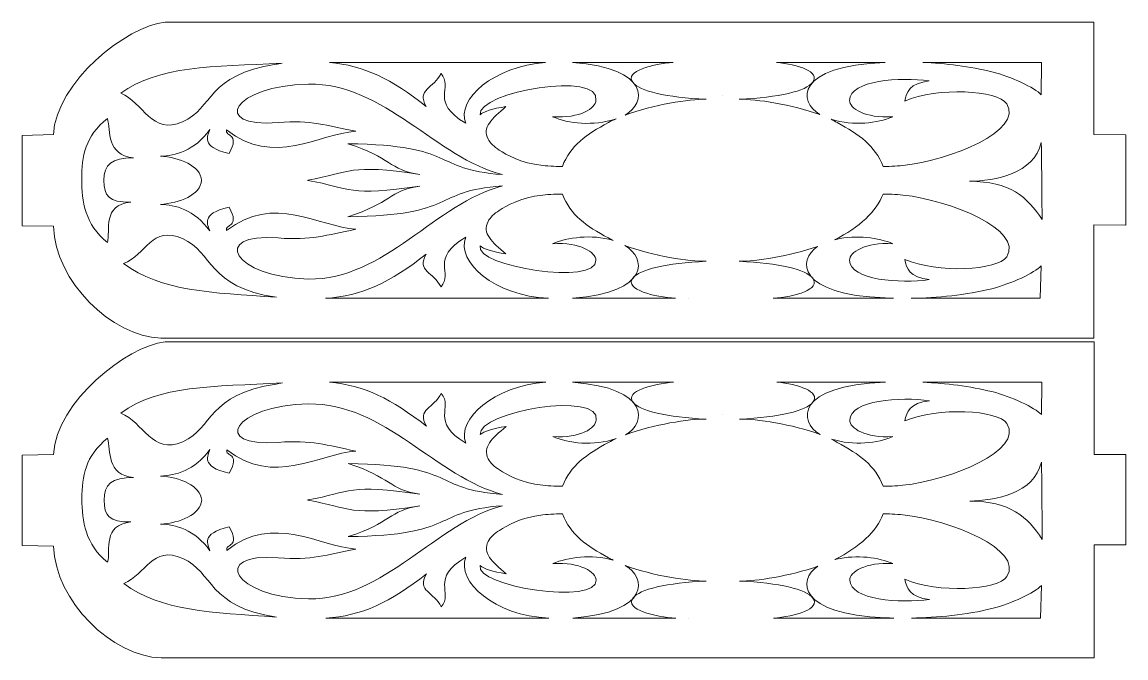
# Model space of a CAD drawing. Header units: millimetres. Extents: x -133 to 298, y -326 to 131.
# Drawn here: x -124.5 to -34.6, y -179.9 to -128 of the extents above; entities that cross this region are included whole.
import ezdxf

# ---------------------------------------------------------------- set-up
doc = ezdxf.new("R2010")
doc.units = ezdxf.units.MM
doc.header["$MEASUREMENT"] = 0
doc.layers.add('Layer 1', color=7, linetype='Continuous')

msp = doc.modelspace()

# ---------------------------------------------------------------- linework, layer by layer
at = {"layer": 'Layer 1', "lineweight": 9}
for points, knots in [([(-121.9831, -137.2065), (-121.9831, -137.2065), (-124.5349, -137.2772), (-124.5349, -137.2772), (-124.5349, -137.2772), (-124.5349, -137.2772), (-124.5349, -144.6408), (-124.5349, -144.6408), (-124.5349, -144.6408), (-124.5349, -144.6408), (-121.9858, -144.6878), (-121.9858, -144.6878), (-121.9858, -144.6878), (-121.8266, -149.215), (-117.2112, -153.6741), (-113.2217, -153.805), (-113.2217, -153.805), (-113.2217, -153.805), (-37.1632, -153.805), (-37.1632, -153.805), (-37.1632, -153.805), (-37.1632, -153.805), (-37.1632, -153.7739), (-37.1632, -153.7739), (-37.1632, -153.7739), (-37.1632, -153.7739), (-37.1632, -152.2192), (-37.1632, -152.2192), (-37.1632, -152.2192), (-37.1632, -152.2192), (-37.1632, -144.5754), (-37.1632, -144.5754), (-37.1632, -144.5754), (-37.1632, -144.5754), (-34.5748, -144.5925), (-34.5748, -144.5925), (-34.5748, -144.5925), (-34.5748, -144.5925), (-34.5748, -137.2291), (-34.5748, -137.2291), (-34.5748, -137.2291), (-34.5748, -137.2291), (-37.1632, -137.2065), (-37.1632, -137.2065), (-37.1632, -137.2065), (-37.1632, -137.2065), (-37.1632, -129.6226), (-37.1632, -129.6226), (-37.1632, -129.6226), (-37.1632, -129.6226), (-37.1632, -128.0368), (-37.1632, -128.0368), (-37.1632, -128.0368), (-37.1632, -128.0368), (-38.7763, -128.0368), (-38.7763, -128.0368), (-38.7763, -128.0368), (-38.7763, -128.0368), (-112.8847, -128.0368), (-112.8847, -128.0368), (-112.8847, -128.0368), (-112.8847, -128.0368), (-112.8847, -128.0368), (-112.8847, -128.0368), (-112.8847, -128.0368), (-116.0031, -128.3714), (-121.7661, -132.928), (-121.9831, -137.2065)], [0, 0, 0, 0, 0.0555556, 0.0555556, 0.0555556, 0.0555556, 0.1111111, 0.1111111, 0.1111111, 0.1111111, 0.1666667, 0.1666667, 0.1666667, 0.1666667, 0.2222222, 0.2222222, 0.2222222, 0.2222222, 0.2777778, 0.2777778, 0.2777778, 0.2777778, 0.3333333, 0.3333333, 0.3333333, 0.3333333, 0.3888889, 0.3888889, 0.3888889, 0.3888889, 0.4444444, 0.4444444, 0.4444444, 0.4444444, 0.5, 0.5, 0.5, 0.5, 0.5555556, 0.5555556, 0.5555556, 0.5555556, 0.6111111, 0.6111111, 0.6111111, 0.6111111, 0.6666667, 0.6666667, 0.6666667, 0.6666667, 0.7222222, 0.7222222, 0.7222222, 0.7222222, 0.7777778, 0.7777778, 0.7777778, 0.7777778, 0.8333333, 0.8333333, 0.8333333, 0.8333333, 0.8888889, 0.8888889, 0.8888889, 0.8888889, 1, 1, 1, 1]), ([(-41.4599, -133.96), (-41.4599, -133.96), (-41.4344, -131.3255), (-41.4344, -131.3255), (-41.4344, -131.3255), (-41.4344, -131.3255), (-51.1267, -131.3254), (-51.1267, -131.3254)], [0, 0, 0, 0, 0.3333333, 0.3333333, 0.3333333, 0.3333333, 1, 1, 1, 1]), ([(-67.4265, -133.9978), (-67.4265, -133.9978), (-67.4265, -133.9978), (-67.4265, -133.9978), (-67.4265, -133.9978), (-67.4265, -133.9978), (-67.4265, -133.9978), (-67.4265, -133.9978)], [0, 0, 0, 0, 0.3333333, 0.3333333, 0.3333333, 0.3333333, 1, 1, 1, 1]), ([(-47.3113, -141.0197), (-45.2221, -140.9581), (-42.0599, -140.4384), (-41.4665, -137.8423), (-41.4665, -137.8423), (-41.4346, -137.7023), (-41.4123, -142.6489), (-41.3915, -144.1474)], [0, 0, 0, 0, 0.3333333, 0.3333333, 0.3333333, 0.3333333, 1, 1, 1, 1]), ([(-101.2556, -140.9269), (-101.2556, -140.9269), (-101.2556, -140.9436), (-101.2556, -140.9436), (-101.2556, -140.9436), (-101.2556, -140.9436), (-101.2556, -140.9436), (-101.2556, -140.9436)], [0, 0, 0, 0, 0.3333333, 0.3333333, 0.3333333, 0.3333333, 1, 1, 1, 1]), ([(-52.0518, -150.5594), (-52.0518, -150.5594), (-41.539, -150.5594), (-41.539, -150.5594), (-41.539, -150.5594), (-41.539, -150.5594), (-41.4599, -147.9103), (-41.4599, -147.9103)], [0, 0, 0, 0, 0.3333333, 0.3333333, 0.3333333, 0.3333333, 1, 1, 1, 1]), ([(-121.9676, -163.2821), (-121.9676, -163.2821), (-124.5194, -163.3528), (-124.5194, -163.3528), (-124.5194, -163.3528), (-124.5194, -163.3528), (-124.5194, -170.7164), (-124.5194, -170.7164), (-124.5194, -170.7164), (-124.5194, -170.7164), (-121.9703, -170.7634), (-121.9703, -170.7634), (-121.9703, -170.7634), (-121.8111, -175.2906), (-117.1957, -179.7497), (-113.2062, -179.8806), (-113.2062, -179.8806), (-113.2062, -179.8806), (-37.1477, -179.8806), (-37.1477, -179.8806), (-37.1477, -179.8806), (-37.1477, -179.8806), (-37.1477, -179.8495), (-37.1477, -179.8495), (-37.1477, -179.8495), (-37.1477, -179.8495), (-37.1477, -178.2948), (-37.1477, -178.2948), (-37.1477, -178.2948), (-37.1477, -178.2948), (-37.1477, -170.651), (-37.1477, -170.651), (-37.1477, -170.651), (-37.1477, -170.651), (-34.5593, -170.6681), (-34.5593, -170.6681), (-34.5593, -170.6681), (-34.5593, -170.6681), (-34.5593, -163.3047), (-34.5593, -163.3047), (-34.5593, -163.3047), (-34.5593, -163.3047), (-37.1477, -163.2821), (-37.1477, -163.2821), (-37.1477, -163.2821), (-37.1477, -163.2821), (-37.1477, -155.6982), (-37.1477, -155.6982), (-37.1477, -155.6982), (-37.1477, -155.6982), (-37.1477, -154.1124), (-37.1477, -154.1124), (-37.1477, -154.1124), (-37.1477, -154.1124), (-38.7608, -154.1124), (-38.7608, -154.1124), (-38.7608, -154.1124), (-38.7608, -154.1124), (-112.8692, -154.1124), (-112.8692, -154.1124), (-112.8692, -154.1124), (-112.8692, -154.1124), (-112.8692, -154.1124), (-112.8692, -154.1124), (-112.8692, -154.1124), (-115.9876, -154.447), (-121.7506, -159.0036), (-121.9676, -163.2821)], [0, 0, 0, 0, 0.0555556, 0.0555556, 0.0555556, 0.0555556, 0.1111111, 0.1111111, 0.1111111, 0.1111111, 0.1666667, 0.1666667, 0.1666667, 0.1666667, 0.2222222, 0.2222222, 0.2222222, 0.2222222, 0.2777778, 0.2777778, 0.2777778, 0.2777778, 0.3333333, 0.3333333, 0.3333333, 0.3333333, 0.3888889, 0.3888889, 0.3888889, 0.3888889, 0.4444444, 0.4444444, 0.4444444, 0.4444444, 0.5, 0.5, 0.5, 0.5, 0.5555556, 0.5555556, 0.5555556, 0.5555556, 0.6111111, 0.6111111, 0.6111111, 0.6111111, 0.6666667, 0.6666667, 0.6666667, 0.6666667, 0.7222222, 0.7222222, 0.7222222, 0.7222222, 0.7777778, 0.7777778, 0.7777778, 0.7777778, 0.8333333, 0.8333333, 0.8333333, 0.8333333, 0.8888889, 0.8888889, 0.8888889, 0.8888889, 1, 1, 1, 1]), ([(-41.4444, -160.0356), (-41.4444, -160.0356), (-41.4189, -157.4011), (-41.4189, -157.4011), (-41.4189, -157.4011), (-41.4189, -157.4011), (-51.1112, -157.401), (-51.1112, -157.401)], [0, 0, 0, 0, 0.3333333, 0.3333333, 0.3333333, 0.3333333, 1, 1, 1, 1]), ([(-67.411, -160.0734), (-67.411, -160.0734), (-67.411, -160.0734), (-67.411, -160.0734), (-67.411, -160.0734), (-67.411, -160.0734), (-67.411, -160.0734), (-67.411, -160.0734)], [0, 0, 0, 0, 0.3333333, 0.3333333, 0.3333333, 0.3333333, 1, 1, 1, 1]), ([(-47.2958, -167.0953), (-45.2066, -167.0337), (-42.0444, -166.514), (-41.451, -163.9179), (-41.451, -163.9179), (-41.4191, -163.7779), (-41.3968, -168.7245), (-41.376, -170.223)], [0, 0, 0, 0, 0.3333333, 0.3333333, 0.3333333, 0.3333333, 1, 1, 1, 1]), ([(-101.2401, -167.0025), (-101.2401, -167.0025), (-101.2401, -167.0192), (-101.2401, -167.0192), (-101.2401, -167.0192), (-101.2401, -167.0192), (-101.2401, -167.0192), (-101.2401, -167.0192)], [0, 0, 0, 0, 0.3333333, 0.3333333, 0.3333333, 0.3333333, 1, 1, 1, 1]), ([(-52.0363, -176.635), (-52.0363, -176.635), (-41.5235, -176.635), (-41.5235, -176.635), (-41.5235, -176.635), (-41.5235, -176.635), (-41.4444, -173.9859), (-41.4444, -173.9859)], [0, 0, 0, 0, 0.3333333, 0.3333333, 0.3333333, 0.3333333, 1, 1, 1, 1])]:
    msp.add_open_spline(points, degree=3, knots=knots, dxfattribs=at)
for points in [[(-99.4807, -131.325), (-96.7007, -131.5614), (-94.4023, -132.6979), (-91.5906, -134.9158)], [(-81.8578, -131.3252), (-81.8578, -131.3252), (-99.4807, -131.325), (-99.4807, -131.325)], [(-88.3754, -136.2909), (-89.1446, -134.324), (-86.0934, -131.642), (-81.8578, -131.3252)], [(-81.8578, -131.3252), (-81.8578, -131.3252), (-81.8578, -131.3252), (-81.8578, -131.3252)], [(-81.8578, -131.3252), (-81.8578, -131.3252), (-81.8578, -131.3252), (-81.8578, -131.3252)], [(-71.4533, -131.3253), (-71.4533, -131.3253), (-79.6757, -131.3252), (-79.6757, -131.3252)], [(-79.6757, -131.3252), (-73.281, -131.8228), (-73.6591, -134.6529), (-75.3771, -135.6176)], [(-74.7622, -132.9496), (-75.4421, -132.0536), (-73.1462, -131.4596), (-71.4533, -131.3253)], [(-54.1738, -131.3254), (-54.1738, -131.3254), (-63.0372, -131.3254), (-63.0372, -131.3254)], [(-63.0372, -131.3254), (-61.2959, -131.4803), (-59.4402, -132.0935), (-60.0898, -132.9496)], [(-63.0372, -131.3254), (-61.2959, -131.4803), (-59.4402, -132.0935), (-60.0898, -132.9496)], [(-59.4995, -135.5828), (-61.2713, -134.5528), (-61.5698, -131.5971), (-54.1738, -131.3254)], [(-51.1267, -131.3254), (-49.2739, -131.4063), (-47.2483, -131.6544), (-45.4955, -132.0944)], [(-103.324, -131.3815), (-109.0564, -131.6935), (-113.4026, -131.5694), (-116.4957, -133.8443)], [(-111.4564, -136.175), (-108.9459, -135.0688), (-109.4562, -132.31), (-103.8328, -131.4812)], [(-103.8328, -131.4812), (-103.749, -131.4687), (-103.4974, -131.4107), (-103.324, -131.3815)], [(-103.8328, -131.4812), (-103.749, -131.4687), (-103.4974, -131.4107), (-103.324, -131.3815)], [(-103.324, -131.3815), (-103.324, -131.3815), (-103.324, -131.3815), (-103.324, -131.3815)], [(-103.324, -131.3815), (-103.324, -131.3815), (-103.324, -131.3815), (-103.324, -131.3815)], [(-91.5906, -134.9158), (-92.4217, -133.5123), (-90.9538, -133.4357), (-90.3873, -132.2363)], [(-90.3873, -132.2363), (-89.3579, -133.3878), (-91.334, -134.5324), (-88.3754, -136.2909)], [(-77.7652, -134.4187), (-77.2678, -132.0058), (-87.4469, -133.7186), (-87.1996, -135.5987)], [(-45.4955, -132.0944), (-43.8662, -132.5031), (-42.0136, -133.3884), (-41.4599, -133.96)], [(-103.6636, -136.2293), (-109.2604, -136.6709), (-107.3429, -133.2088), (-101.1903, -133.0943)], [(-101.1903, -133.0943), (-95.037, -132.9799), (-90.7158, -139.1423), (-85.3861, -140.4689)], [(-68.7814, -134.3294), (-72.0116, -134.1887), (-74.221, -133.663), (-74.7622, -132.9496)], [(-60.0898, -132.9496), (-60.6315, -133.663), (-62.8411, -134.1887), (-66.0712, -134.3294)], [(-50.5887, -132.8311), (-52.953, -132.5019), (-57.0494, -132.7755), (-57.0875, -134.4187)], [(-52.5838, -134.4748), (-52.4661, -133.7568), (-52.1795, -133.0094), (-50.5887, -132.8311)], [(-116.4957, -133.8443), (-114.666, -134.573), (-113.9594, -137.2777), (-111.4564, -136.175)], [(-67.4265, -133.9978), (-67.4265, -133.9978), (-67.4265, -133.9978), (-67.4265, -133.9978)], [(-44.2703, -134.7043), (-44.9709, -133.5728), (-49.9478, -133.3287), (-52.5838, -134.4748)], [(-87.1996, -135.5987), (-86.9303, -135.3386), (-86.2011, -135.0923), (-85.091, -134.9309)], [(-85.091, -134.9309), (-86.2642, -135.9172), (-87.0457, -136.6273), (-86.549, -137.5709)], [(-81.291, -135.7598), (-79.0288, -135.8943), (-77.7707, -135.0642), (-77.7652, -134.4187)], [(-75.3771, -135.6176), (-73.1004, -134.7677), (-70.1513, -134.3152), (-68.7814, -134.3294)], [(-66.0712, -134.3294), (-64.7122, -134.3151), (-61.7685, -134.746), (-59.4995, -135.5828)], [(-57.0875, -134.4187), (-57.1019, -135.0644), (-55.8236, -135.8943), (-53.5618, -135.7598)], [(-52.7546, -139.7318), (-48.8219, -139.2999), (-42.9151, -136.8946), (-44.2703, -134.7043)], [(-76.121, -135.9211), (-78.0019, -136.5555), (-79.997, -136.303), (-81.291, -135.7598)], [(-75.3771, -135.6176), (-75.3771, -135.6176), (-75.3771, -135.6176), (-75.3771, -135.6176)], [(-75.3771, -135.6176), (-75.3771, -135.6176), (-75.3771, -135.6176), (-75.3771, -135.6176)], [(-59.4995, -135.5828), (-59.4995, -135.5828), (-59.4995, -135.5828), (-59.4995, -135.5828)], [(-59.4995, -135.5828), (-59.4995, -135.5828), (-59.4995, -135.5828), (-59.4995, -135.5828)], [(-53.5618, -135.7598), (-54.8207, -136.2882), (-56.7385, -136.5327), (-58.5735, -135.9616)], [(-117.5773, -135.8858), (-119.4038, -137.3565), (-119.6728, -138.9793), (-119.6728, -140.832)], [(-115.4596, -139.1052), (-117.6712, -138.8787), (-117.3143, -136.9084), (-117.5773, -135.8858)], [(-117.5773, -135.8858), (-117.5773, -135.8858), (-117.5773, -135.8858), (-117.5773, -135.8858)], [(-117.5773, -135.8858), (-117.5773, -135.8858), (-117.5773, -135.8858), (-117.5773, -135.8858)], [(-97.3338, -136.9405), (-99.7453, -136.4652), (-100.9534, -136.0154), (-103.6636, -136.2293)], [(-80.4946, -139.8079), (-79.8432, -138.1035), (-78.5494, -137.208), (-76.7464, -136.2285)], [(-76.7464, -136.2285), (-76.5501, -136.122), (-76.3402, -136.0194), (-76.121, -135.9211)], [(-76.7464, -136.2285), (-76.5501, -136.122), (-76.3402, -136.0194), (-76.121, -135.9211)], [(-76.121, -135.9211), (-76.121, -135.9211), (-76.121, -135.9211), (-76.121, -135.9211)], [(-76.121, -135.9211), (-76.121, -135.9211), (-76.121, -135.9211), (-76.121, -135.9211)], [(-58.5735, -135.9616), (-58.5735, -135.9616), (-58.5735, -135.9616), (-58.5735, -135.9616)], [(-58.5735, -135.9616), (-58.3967, -136.0435), (-58.2669, -136.1415), (-58.1065, -136.2285)], [(-58.5735, -135.9616), (-58.5735, -135.9616), (-58.5735, -135.9616), (-58.5735, -135.9616)], [(-58.5735, -135.9616), (-58.3967, -136.0435), (-58.2669, -136.1415), (-58.1065, -136.2285)], [(-58.1065, -136.2285), (-56.3028, -137.208), (-55.0091, -138.1035), (-54.3578, -139.8079)], [(-113.2634, -138.9728), (-112.0655, -138.9308), (-110.4721, -138.5543), (-109.2414, -136.7993)], [(-109.2414, -136.7993), (-109.3686, -137.3103), (-110.0754, -138.1724), (-107.6651, -138.7535)], [(-107.6651, -138.7535), (-106.7097, -137.0294), (-108.0232, -137.4193), (-107.8595, -136.8325)], [(-107.8595, -136.8325), (-104.0792, -139.862), (-100.2844, -137.1396), (-97.3338, -136.9405)], [(-86.549, -137.5709), (-86.3694, -137.9128), (-86.0583, -138.2176), (-85.6444, -138.4688)], [(-97.9686, -137.9622), (-94.4638, -139.0533), (-94.6484, -140.0913), (-92.1264, -140.4601)], [(-85.3861, -140.4689), (-91.2437, -140.0569), (-88.9283, -138.0642), (-97.9686, -137.9622)], [(-85.6444, -138.4688), (-85.0356, -138.8387), (-83.9417, -139.5295), (-82.0983, -139.7318)], [(-117.862, -140.9425), (-117.8596, -139.6693), (-117.2594, -139.0876), (-115.4596, -139.1052)], [(-109.9075, -140.9425), (-109.9779, -139.7695), (-111.7083, -139.061), (-113.2634, -138.9728)], [(-92.1264, -140.4601), (-97.8858, -139.5708), (-97.7138, -140.2867), (-101.2556, -140.9269)], [(-82.0983, -139.7318), (-81.6017, -139.7862), (-80.7735, -139.8298), (-80.4946, -139.8079)], [(-54.3578, -139.8079), (-54.0789, -139.8298), (-53.2504, -139.7862), (-52.7546, -139.7318)], [(-119.6728, -140.832), (-119.6728, -142.6827), (-119.3988, -144.5408), (-117.5761, -146.0105)], [(-115.6727, -142.7182), (-117.4725, -142.7361), (-117.8596, -142.2157), (-117.862, -140.9425)], [(-113.2634, -142.8977), (-111.7083, -142.8093), (-109.9779, -142.1153), (-109.9075, -140.9425)], [(-101.2556, -140.9436), (-97.7138, -141.5838), (-97.8858, -142.2995), (-92.1264, -141.4102)], [(-41.3916, -144.1474), (-42.576, -142.3009), (-44.0241, -141.0197), (-47.3113, -141.0197)], [(-97.3338, -144.9298), (-100.2844, -144.7309), (-104.0792, -142.0086), (-107.8595, -145.038)], [(-85.3861, -141.4016), (-90.7158, -142.7283), (-95.037, -149.1006), (-101.1903, -148.9862)], [(-97.9686, -143.9083), (-88.9283, -143.8062), (-91.2437, -141.8136), (-85.3861, -141.4016)], [(-92.1264, -141.4102), (-94.6484, -141.7791), (-94.4638, -142.8172), (-97.9686, -143.9083)], [(-82.0983, -142.1387), (-83.9417, -142.341), (-85.0356, -143.0316), (-85.6444, -143.4017)], [(-80.4946, -142.0625), (-80.7735, -142.0406), (-81.6017, -142.0842), (-82.0983, -142.1387)], [(-76.7464, -145.6418), (-78.5494, -144.6625), (-79.8432, -143.7671), (-80.4946, -142.0625)], [(-54.3578, -142.0625), (-54.9023, -143.4867), (-56.2679, -144.7652), (-58.3073, -145.7922)], [(-52.7546, -142.1387), (-53.2504, -142.0842), (-54.0789, -142.0406), (-54.3578, -142.0625)], [(-44.2703, -147.1662), (-42.9151, -144.9759), (-48.8219, -142.5704), (-52.7546, -142.1387)], [(-117.5761, -146.0105), (-117.3205, -145.0173), (-118.0149, -142.9578), (-115.6727, -142.7182)], [(-109.2414, -145.0711), (-110.4721, -143.3164), (-112.0655, -142.9397), (-113.2634, -142.8977)], [(-107.6651, -143.117), (-110.0754, -143.698), (-109.3686, -144.5602), (-109.2414, -145.0711)], [(-107.8595, -145.038), (-108.0232, -144.4512), (-106.7097, -144.8411), (-107.6651, -143.117)], [(-85.6444, -143.4017), (-86.0583, -143.653), (-86.3694, -143.9577), (-86.549, -144.2995)], [(-111.4564, -145.6954), (-113.9594, -144.5926), (-114.4286, -147.0025), (-116.2584, -147.7311)], [(-86.549, -144.2995), (-87.0457, -145.2432), (-86.2642, -145.9533), (-85.091, -146.9395)], [(-103.8056, -150.4715), (-109.4297, -149.6427), (-108.9464, -146.8017), (-111.4564, -145.6954)], [(-101.1903, -148.9862), (-107.3429, -148.8717), (-109.2604, -145.1997), (-103.6636, -145.6413)], [(-103.6636, -145.6413), (-100.9534, -145.855), (-99.7453, -145.4051), (-97.3338, -144.9298)], [(-88.3754, -145.58), (-91.334, -147.3385), (-89.3579, -148.4832), (-90.3873, -149.6345)], [(-81.62, -150.5603), (-86.0267, -150.3594), (-89.1643, -147.5968), (-88.3754, -145.58)], [(-81.291, -146.1105), (-80.0594, -145.594), (-78.1595, -145.3141), (-76.3618, -145.8379)], [(-76.3618, -145.8379), (-76.4945, -145.7742), (-76.6229, -145.7088), (-76.7464, -145.6418)], [(-76.3618, -145.8379), (-76.4945, -145.7742), (-76.6229, -145.7088), (-76.7464, -145.6418)], [(-58.1852, -145.7618), (-56.4885, -145.3566), (-54.7186, -145.6253), (-53.5618, -146.1105)], [(-87.1996, -146.2718), (-87.6918, -147.9751), (-77.5732, -149.539), (-77.7652, -147.4518)], [(-85.091, -146.9395), (-86.2011, -146.7782), (-86.9303, -146.532), (-87.1996, -146.2718)], [(-77.7652, -147.4518), (-77.7707, -146.8063), (-79.0288, -145.9761), (-81.291, -146.1105)], [(-75.3924, -146.2657), (-73.6738, -147.2323), (-73.2673, -150.0622), (-79.6599, -150.5597)], [(-76.3618, -145.8379), (-76.3618, -145.8379), (-76.3618, -145.8379), (-76.3618, -145.8379)], [(-76.3618, -145.8379), (-76.3618, -145.8379), (-76.3618, -145.8379), (-76.3618, -145.8379)], [(-75.3924, -146.2657), (-75.3924, -146.2657), (-75.3924, -146.2657), (-75.3924, -146.2657)], [(-68.7814, -147.5415), (-70.146, -147.5554), (-73.1192, -147.1099), (-75.3924, -146.2657)], [(-75.3924, -146.2657), (-75.3924, -146.2657), (-75.3924, -146.2657), (-75.3924, -146.2657)], [(-59.6974, -146.3338), (-61.9416, -147.1316), (-64.7459, -147.5548), (-66.0712, -147.5412)], [(-54.174, -150.5301), (-61.3576, -150.2665), (-61.3316, -147.4362), (-59.6974, -146.3338)], [(-59.6974, -146.3338), (-59.6974, -146.3338), (-59.6974, -146.3338), (-59.6974, -146.3338)], [(-59.6974, -146.3338), (-59.6974, -146.3338), (-59.6974, -146.3338), (-59.6974, -146.3338)], [(-58.3073, -145.7922), (-58.2661, -145.7816), (-58.2254, -145.7716), (-58.1852, -145.7618)], [(-58.3073, -145.7922), (-58.2661, -145.7816), (-58.2254, -145.7716), (-58.1852, -145.7618)], [(-58.3073, -145.7922), (-58.3073, -145.7922), (-58.3073, -145.7922), (-58.3073, -145.7922)], [(-58.3073, -145.7922), (-58.3073, -145.7922), (-58.3073, -145.7922), (-58.3073, -145.7922)], [(-53.5618, -146.1105), (-55.8236, -145.9761), (-57.1019, -146.8062), (-57.0875, -147.4518)], [(-91.5906, -146.9553), (-94.5153, -149.2628), (-96.8644, -150.3883), (-99.8017, -150.5607)], [(-90.3873, -149.6345), (-90.9538, -148.4352), (-92.4217, -148.3586), (-91.5906, -146.9553)], [(-74.7622, -148.9213), (-74.221, -148.2076), (-72.0116, -147.682), (-68.7814, -147.5415)], [(-66.0712, -147.5412), (-62.8411, -147.6818), (-60.6315, -148.2074), (-60.0898, -148.9208)], [(-57.0875, -147.4518), (-57.0494, -149.0951), (-52.953, -149.3686), (-50.5887, -149.0394)], [(-52.5838, -147.3956), (-49.9478, -148.5419), (-44.9709, -148.2978), (-44.2703, -147.1662)], [(-50.5887, -149.0394), (-52.1795, -148.8609), (-52.4661, -148.1137), (-52.5838, -147.3956)], [(-116.2585, -147.7311), (-113.2031, -149.9962), (-109.1703, -150.1001), (-103.8056, -150.4715)], [(-41.4599, -147.9103), (-42.0136, -148.4819), (-43.8662, -149.3674), (-45.4955, -149.7761)], [(-71.2638, -150.5597), (-72.9651, -150.4506), (-75.4647, -149.8457), (-74.7622, -148.9213)], [(-60.0898, -148.9208), (-59.414, -149.8121), (-61.5105, -150.4364), (-63.3059, -150.5596)], [(-45.4955, -149.7761), (-47.5436, -150.2902), (-49.9731, -150.5164), (-52.0518, -150.5594)], [(-103.8056, -150.4715), (-103.8056, -150.4715), (-103.8056, -150.4715), (-103.8056, -150.4715)], [(-103.8056, -150.4715), (-103.8056, -150.4715), (-103.8056, -150.4715), (-103.8056, -150.4715)], [(-99.8017, -150.5607), (-99.8017, -150.5607), (-99.8017, -150.5603), (-99.8017, -150.5603)], [(-99.8017, -150.5603), (-99.8017, -150.5603), (-81.62, -150.5603), (-81.62, -150.5603)], [(-99.8017, -150.5607), (-99.8017, -150.5607), (-99.8017, -150.5603), (-99.8017, -150.5603)], [(-79.6599, -150.5597), (-79.6599, -150.5597), (-71.2638, -150.5597), (-71.2638, -150.5597)], [(-70.2378, -150.5596), (-70.2378, -150.5596), (-70.2378, -150.5596), (-70.2378, -150.5596)], [(-70.2378, -150.5596), (-70.2378, -150.5596), (-70.2378, -150.5596), (-70.2378, -150.5596)], [(-63.3059, -150.5596), (-63.3059, -150.5596), (-53.5043, -150.5594), (-53.5043, -150.5594)], [(-53.5043, -150.5594), (-53.7352, -150.5556), (-53.9616, -150.5379), (-54.174, -150.5301)], [(-53.5043, -150.5594), (-53.7352, -150.5556), (-53.9616, -150.5379), (-54.174, -150.5301)], [(-52.0518, -150.5594), (-52.0518, -150.5594), (-52.0518, -150.5594), (-52.0518, -150.5594)], [(-52.0518, -150.5594), (-52.0518, -150.5594), (-52.0518, -150.5594), (-52.0518, -150.5594)], [(-103.3085, -157.4571), (-109.0409, -157.7691), (-113.3871, -157.645), (-116.4802, -159.9199)], [(-103.8173, -157.5568), (-103.7335, -157.5443), (-103.4819, -157.4863), (-103.3085, -157.4571)], [(-103.8173, -157.5568), (-103.7335, -157.5443), (-103.4819, -157.4863), (-103.3085, -157.4571)], [(-103.3085, -157.4571), (-103.3085, -157.4571), (-103.3085, -157.4571), (-103.3085, -157.4571)], [(-103.3085, -157.4571), (-103.3085, -157.4571), (-103.3085, -157.4571), (-103.3085, -157.4571)], [(-99.4652, -157.4006), (-96.6852, -157.637), (-94.3868, -158.7735), (-91.5751, -160.9914)], [(-81.8423, -157.4008), (-81.8423, -157.4008), (-99.4652, -157.4006), (-99.4652, -157.4006)], [(-88.3599, -162.3665), (-89.1291, -160.3996), (-86.0779, -157.7176), (-81.8423, -157.4008)], [(-81.8423, -157.4008), (-81.8423, -157.4008), (-81.8423, -157.4008), (-81.8423, -157.4008)], [(-81.8423, -157.4008), (-81.8423, -157.4008), (-81.8423, -157.4008), (-81.8423, -157.4008)], [(-71.4378, -157.4009), (-71.4378, -157.4009), (-79.6602, -157.4008), (-79.6602, -157.4008)], [(-79.6602, -157.4008), (-73.2655, -157.8984), (-73.6436, -160.7285), (-75.3616, -161.6932)], [(-74.7467, -159.0252), (-75.4266, -158.1292), (-73.1307, -157.5352), (-71.4378, -157.4009)], [(-54.1583, -157.401), (-54.1583, -157.401), (-63.0217, -157.401), (-63.0217, -157.401)], [(-63.0217, -157.401), (-61.2804, -157.5559), (-59.4247, -158.1691), (-60.0743, -159.0252)], [(-63.0217, -157.401), (-61.2804, -157.5559), (-59.4247, -158.1691), (-60.0743, -159.0252)], [(-59.484, -161.6584), (-61.2558, -160.6284), (-61.5543, -157.6727), (-54.1583, -157.401)], [(-51.1112, -157.401), (-49.2584, -157.4819), (-47.2328, -157.73), (-45.48, -158.17)], [(-111.4409, -162.2506), (-108.9304, -161.1444), (-109.4407, -158.3856), (-103.8173, -157.5568)], [(-91.5751, -160.9914), (-92.4062, -159.5879), (-90.9383, -159.5113), (-90.3718, -158.3119)], [(-90.3718, -158.3119), (-89.3424, -159.4634), (-91.3185, -160.608), (-88.3599, -162.3665)], [(-77.7497, -160.4943), (-77.2523, -158.0814), (-87.4314, -159.7942), (-87.1841, -161.6743)], [(-45.48, -158.17), (-43.8507, -158.5787), (-41.9981, -159.464), (-41.4444, -160.0356)], [(-103.6481, -162.3049), (-109.2449, -162.7465), (-107.3274, -159.2844), (-101.1748, -159.1699)], [(-101.1748, -159.1699), (-95.0215, -159.0555), (-90.7003, -165.2179), (-85.3706, -166.5445)], [(-68.7659, -160.405), (-71.9961, -160.2643), (-74.2055, -159.7386), (-74.7467, -159.0252)], [(-60.0743, -159.0252), (-60.616, -159.7386), (-62.8256, -160.2643), (-66.0557, -160.405)], [(-50.5732, -158.9067), (-52.9375, -158.5775), (-57.0339, -158.8511), (-57.072, -160.4943)], [(-52.5683, -160.5504), (-52.4506, -159.8324), (-52.164, -159.085), (-50.5732, -158.9067)], [(-116.4802, -159.9199), (-114.6505, -160.6486), (-113.9439, -163.3533), (-111.4409, -162.2506)], [(-67.411, -160.0734), (-67.411, -160.0734), (-67.411, -160.0734), (-67.411, -160.0734)], [(-44.2548, -160.7799), (-44.9554, -159.6484), (-49.9323, -159.4043), (-52.5683, -160.5504)], [(-87.1841, -161.6743), (-86.9148, -161.4142), (-86.1856, -161.1679), (-85.0755, -161.0065)], [(-85.0755, -161.0065), (-86.2487, -161.9928), (-87.0302, -162.7029), (-86.5335, -163.6465)], [(-81.2755, -161.8354), (-79.0133, -161.9699), (-77.7552, -161.1398), (-77.7497, -160.4943)], [(-75.3616, -161.6932), (-73.0849, -160.8433), (-70.1358, -160.3908), (-68.7659, -160.405)], [(-66.0557, -160.405), (-64.6967, -160.3907), (-61.753, -160.8216), (-59.484, -161.6584)], [(-57.072, -160.4943), (-57.0864, -161.14), (-55.8081, -161.9699), (-53.5463, -161.8354)], [(-52.7391, -165.8074), (-48.8064, -165.3755), (-42.8996, -162.9702), (-44.2548, -160.7799)], [(-76.1055, -161.9967), (-77.9864, -162.6311), (-79.9815, -162.3786), (-81.2755, -161.8354)], [(-75.3616, -161.6932), (-75.3616, -161.6932), (-75.3616, -161.6932), (-75.3616, -161.6932)], [(-75.3616, -161.6932), (-75.3616, -161.6932), (-75.3616, -161.6932), (-75.3616, -161.6932)], [(-59.484, -161.6584), (-59.484, -161.6584), (-59.484, -161.6584), (-59.484, -161.6584)], [(-59.484, -161.6584), (-59.484, -161.6584), (-59.484, -161.6584), (-59.484, -161.6584)], [(-53.5463, -161.8354), (-54.8052, -162.3638), (-56.723, -162.6083), (-58.558, -162.0372)], [(-117.5618, -161.9614), (-119.3883, -163.4321), (-119.6573, -165.0549), (-119.6573, -166.9076)], [(-115.4441, -165.1808), (-117.6557, -164.9543), (-117.2988, -162.984), (-117.5618, -161.9614)], [(-117.5618, -161.9614), (-117.5618, -161.9614), (-117.5618, -161.9614), (-117.5618, -161.9614)], [(-117.5618, -161.9614), (-117.5618, -161.9614), (-117.5618, -161.9614), (-117.5618, -161.9614)], [(-97.3183, -163.0161), (-99.7298, -162.5408), (-100.9379, -162.091), (-103.6481, -162.3049)], [(-80.4791, -165.8835), (-79.8277, -164.1791), (-78.5339, -163.2836), (-76.7309, -162.3041)], [(-76.7309, -162.3041), (-76.5346, -162.1976), (-76.3247, -162.095), (-76.1055, -161.9967)], [(-76.7309, -162.3041), (-76.5346, -162.1976), (-76.3247, -162.095), (-76.1055, -161.9967)], [(-76.1055, -161.9967), (-76.1055, -161.9967), (-76.1055, -161.9967), (-76.1055, -161.9967)], [(-76.1055, -161.9967), (-76.1055, -161.9967), (-76.1055, -161.9967), (-76.1055, -161.9967)], [(-58.558, -162.0372), (-58.558, -162.0372), (-58.558, -162.0372), (-58.558, -162.0372)], [(-58.558, -162.0372), (-58.3812, -162.1191), (-58.2514, -162.2171), (-58.091, -162.3041)], [(-58.558, -162.0372), (-58.558, -162.0372), (-58.558, -162.0372), (-58.558, -162.0372)], [(-58.558, -162.0372), (-58.3812, -162.1191), (-58.2514, -162.2171), (-58.091, -162.3041)], [(-58.091, -162.3041), (-56.2873, -163.2836), (-54.9936, -164.1791), (-54.3423, -165.8835)], [(-113.2479, -165.0484), (-112.05, -165.0064), (-110.4566, -164.6299), (-109.2259, -162.8749)], [(-109.2259, -162.8749), (-109.3531, -163.3859), (-110.0599, -164.248), (-107.6496, -164.8291)], [(-107.6496, -164.8291), (-106.6942, -163.105), (-108.0077, -163.4949), (-107.844, -162.9081)], [(-107.844, -162.9081), (-104.0637, -165.9376), (-100.2689, -163.2152), (-97.3183, -163.0161)], [(-86.5335, -163.6465), (-86.3539, -163.9884), (-86.0428, -164.2932), (-85.6289, -164.5444)], [(-97.9531, -164.0378), (-94.4483, -165.1289), (-94.6329, -166.1669), (-92.1109, -166.5357)], [(-85.3706, -166.5445), (-91.2282, -166.1325), (-88.9128, -164.1398), (-97.9531, -164.0378)], [(-85.6289, -164.5444), (-85.0201, -164.9143), (-83.9262, -165.6051), (-82.0828, -165.8074)], [(-117.8465, -167.0181), (-117.8441, -165.7449), (-117.2439, -165.1632), (-115.4441, -165.1808)], [(-109.892, -167.0181), (-109.9624, -165.8451), (-111.6928, -165.1366), (-113.2479, -165.0484)], [(-92.1109, -166.5357), (-97.8703, -165.6464), (-97.6983, -166.3623), (-101.2401, -167.0025)], [(-82.0828, -165.8074), (-81.5862, -165.8618), (-80.758, -165.9054), (-80.4791, -165.8835)], [(-54.3423, -165.8835), (-54.0634, -165.9054), (-53.2349, -165.8618), (-52.7391, -165.8074)], [(-119.6573, -166.9076), (-119.6573, -168.7583), (-119.3833, -170.6164), (-117.5606, -172.0861)], [(-115.6572, -168.7938), (-117.457, -168.8117), (-117.8441, -168.2913), (-117.8465, -167.0181)], [(-113.2479, -168.9733), (-111.6928, -168.8849), (-109.9624, -168.1909), (-109.892, -167.0181)], [(-101.2401, -167.0192), (-97.6983, -167.6594), (-97.8703, -168.3751), (-92.1109, -167.4858)], [(-41.3761, -170.223), (-42.5605, -168.3765), (-44.0086, -167.0953), (-47.2958, -167.0953)], [(-97.3183, -171.0054), (-100.2689, -170.8065), (-104.0637, -168.0842), (-107.844, -171.1136)], [(-85.3706, -167.4772), (-90.7003, -168.8039), (-95.0215, -175.1762), (-101.1748, -175.0618)], [(-97.9531, -169.9839), (-88.9128, -169.8818), (-91.2282, -167.8892), (-85.3706, -167.4772)], [(-92.1109, -167.4858), (-94.6329, -167.8547), (-94.4483, -168.8928), (-97.9531, -169.9839)], [(-82.0828, -168.2143), (-83.9262, -168.4166), (-85.0201, -169.1072), (-85.6289, -169.4773)], [(-80.4791, -168.1381), (-80.758, -168.1162), (-81.5862, -168.1598), (-82.0828, -168.2143)], [(-76.7309, -171.7174), (-78.5339, -170.7381), (-79.8277, -169.8427), (-80.4791, -168.1381)], [(-54.3423, -168.1381), (-54.8868, -169.5623), (-56.2524, -170.8408), (-58.2918, -171.8678)], [(-52.7391, -168.2143), (-53.2349, -168.1598), (-54.0634, -168.1162), (-54.3423, -168.1381)], [(-44.2548, -173.2418), (-42.8996, -171.0515), (-48.8064, -168.646), (-52.7391, -168.2143)], [(-117.5606, -172.0861), (-117.305, -171.0929), (-117.9994, -169.0334), (-115.6572, -168.7938)], [(-109.2259, -171.1467), (-110.4566, -169.392), (-112.05, -169.0153), (-113.2479, -168.9733)], [(-107.6496, -169.1926), (-110.0599, -169.7736), (-109.3531, -170.6358), (-109.2259, -171.1467)], [(-107.844, -171.1136), (-108.0077, -170.5268), (-106.6942, -170.9167), (-107.6496, -169.1926)], [(-85.6289, -169.4773), (-86.0428, -169.7286), (-86.3539, -170.0333), (-86.5335, -170.3751)], [(-111.4409, -171.771), (-113.9439, -170.6682), (-114.4131, -173.0781), (-116.2429, -173.8067)], [(-86.5335, -170.3751), (-87.0302, -171.3188), (-86.2487, -172.0289), (-85.0755, -173.0151)], [(-103.7901, -176.5471), (-109.4142, -175.7183), (-108.9309, -172.8773), (-111.4409, -171.771)], [(-101.1748, -175.0618), (-107.3274, -174.9473), (-109.2449, -171.2753), (-103.6481, -171.7169)], [(-103.6481, -171.7169), (-100.9379, -171.9306), (-99.7298, -171.4807), (-97.3183, -171.0054)], [(-88.3599, -171.6556), (-91.3185, -173.4141), (-89.3424, -174.5588), (-90.3718, -175.7101)], [(-81.6045, -176.6359), (-86.0112, -176.435), (-89.1488, -173.6724), (-88.3599, -171.6556)], [(-81.2755, -172.1861), (-80.0439, -171.6696), (-78.144, -171.3897), (-76.3463, -171.9135)], [(-76.3463, -171.9135), (-76.479, -171.8498), (-76.6074, -171.7844), (-76.7309, -171.7174)], [(-76.3463, -171.9135), (-76.479, -171.8498), (-76.6074, -171.7844), (-76.7309, -171.7174)], [(-58.2918, -171.8678), (-58.2506, -171.8572), (-58.2099, -171.8472), (-58.1697, -171.8374)], [(-58.2918, -171.8678), (-58.2506, -171.8572), (-58.2099, -171.8472), (-58.1697, -171.8374)], [(-58.1697, -171.8374), (-56.473, -171.4322), (-54.7031, -171.7009), (-53.5463, -172.1861)], [(-87.1841, -172.3474), (-87.6763, -174.0507), (-77.5577, -175.6146), (-77.7497, -173.5274)], [(-85.0755, -173.0151), (-86.1856, -172.8538), (-86.9148, -172.6076), (-87.1841, -172.3474)], [(-77.7497, -173.5274), (-77.7552, -172.8819), (-79.0133, -172.0517), (-81.2755, -172.1861)], [(-75.3769, -172.3413), (-73.6583, -173.3079), (-73.2518, -176.1378), (-79.6444, -176.6353)], [(-76.3463, -171.9135), (-76.3463, -171.9135), (-76.3463, -171.9135), (-76.3463, -171.9135)], [(-76.3463, -171.9135), (-76.3463, -171.9135), (-76.3463, -171.9135), (-76.3463, -171.9135)], [(-75.3769, -172.3413), (-75.3769, -172.3413), (-75.3769, -172.3413), (-75.3769, -172.3413)], [(-68.7659, -173.6171), (-70.1305, -173.631), (-73.1037, -173.1855), (-75.3769, -172.3413)], [(-75.3769, -172.3413), (-75.3769, -172.3413), (-75.3769, -172.3413), (-75.3769, -172.3413)], [(-59.6819, -172.4094), (-61.9261, -173.2072), (-64.7304, -173.6304), (-66.0557, -173.6168)], [(-54.1585, -176.6057), (-61.3421, -176.3421), (-61.3161, -173.5118), (-59.6819, -172.4094)], [(-59.6819, -172.4094), (-59.6819, -172.4094), (-59.6819, -172.4094), (-59.6819, -172.4094)], [(-59.6819, -172.4094), (-59.6819, -172.4094), (-59.6819, -172.4094), (-59.6819, -172.4094)], [(-58.2918, -171.8678), (-58.2918, -171.8678), (-58.2918, -171.8678), (-58.2918, -171.8678)], [(-58.2918, -171.8678), (-58.2918, -171.8678), (-58.2918, -171.8678), (-58.2918, -171.8678)], [(-53.5463, -172.1861), (-55.8081, -172.0517), (-57.0864, -172.8818), (-57.072, -173.5274)], [(-91.5751, -173.0309), (-94.4998, -175.3384), (-96.8489, -176.4639), (-99.7862, -176.6363)], [(-90.3718, -175.7101), (-90.9383, -174.5108), (-92.4062, -174.4342), (-91.5751, -173.0309)], [(-74.7467, -174.9969), (-74.2055, -174.2832), (-71.9961, -173.7576), (-68.7659, -173.6171)], [(-66.0557, -173.6168), (-62.8256, -173.7574), (-60.616, -174.283), (-60.0743, -174.9964)], [(-57.072, -173.5274), (-57.0339, -175.1707), (-52.9375, -175.4442), (-50.5732, -175.115)], [(-52.5683, -173.4712), (-49.9323, -174.6175), (-44.9554, -174.3734), (-44.2548, -173.2418)], [(-50.5732, -175.115), (-52.164, -174.9365), (-52.4506, -174.1893), (-52.5683, -173.4712)], [(-116.243, -173.8067), (-113.1876, -176.0718), (-109.1548, -176.1757), (-103.7901, -176.5471)], [(-41.4444, -173.9859), (-41.9981, -174.5575), (-43.8507, -175.443), (-45.48, -175.8517)], [(-71.2483, -176.6353), (-72.9496, -176.5262), (-75.4492, -175.9213), (-74.7467, -174.9969)], [(-60.0743, -174.9964), (-59.3985, -175.8877), (-61.495, -176.512), (-63.2904, -176.6352)], [(-45.48, -175.8517), (-47.5281, -176.3658), (-49.9576, -176.592), (-52.0363, -176.635)], [(-103.7901, -176.5471), (-103.7901, -176.5471), (-103.7901, -176.5471), (-103.7901, -176.5471)], [(-103.7901, -176.5471), (-103.7901, -176.5471), (-103.7901, -176.5471), (-103.7901, -176.5471)], [(-99.7862, -176.6363), (-99.7862, -176.6363), (-99.7862, -176.6359), (-99.7862, -176.6359)], [(-99.7862, -176.6359), (-99.7862, -176.6359), (-81.6045, -176.6359), (-81.6045, -176.6359)], [(-99.7862, -176.6363), (-99.7862, -176.6363), (-99.7862, -176.6359), (-99.7862, -176.6359)], [(-79.6444, -176.6353), (-79.6444, -176.6353), (-71.2483, -176.6353), (-71.2483, -176.6353)], [(-70.2223, -176.6352), (-70.2223, -176.6352), (-70.2223, -176.6352), (-70.2223, -176.6352)], [(-70.2223, -176.6352), (-70.2223, -176.6352), (-70.2223, -176.6352), (-70.2223, -176.6352)], [(-63.2904, -176.6352), (-63.2904, -176.6352), (-53.4888, -176.635), (-53.4888, -176.635)], [(-53.4888, -176.635), (-53.7197, -176.6312), (-53.9461, -176.6135), (-54.1585, -176.6057)], [(-53.4888, -176.635), (-53.7197, -176.6312), (-53.9461, -176.6135), (-54.1585, -176.6057)], [(-52.0363, -176.635), (-52.0363, -176.635), (-52.0363, -176.635), (-52.0363, -176.635)], [(-52.0363, -176.635), (-52.0363, -176.635), (-52.0363, -176.635), (-52.0363, -176.635)]]:
    msp.add_open_spline(points, degree=3, dxfattribs=at)

doc.saveas('drawing.dxf')
